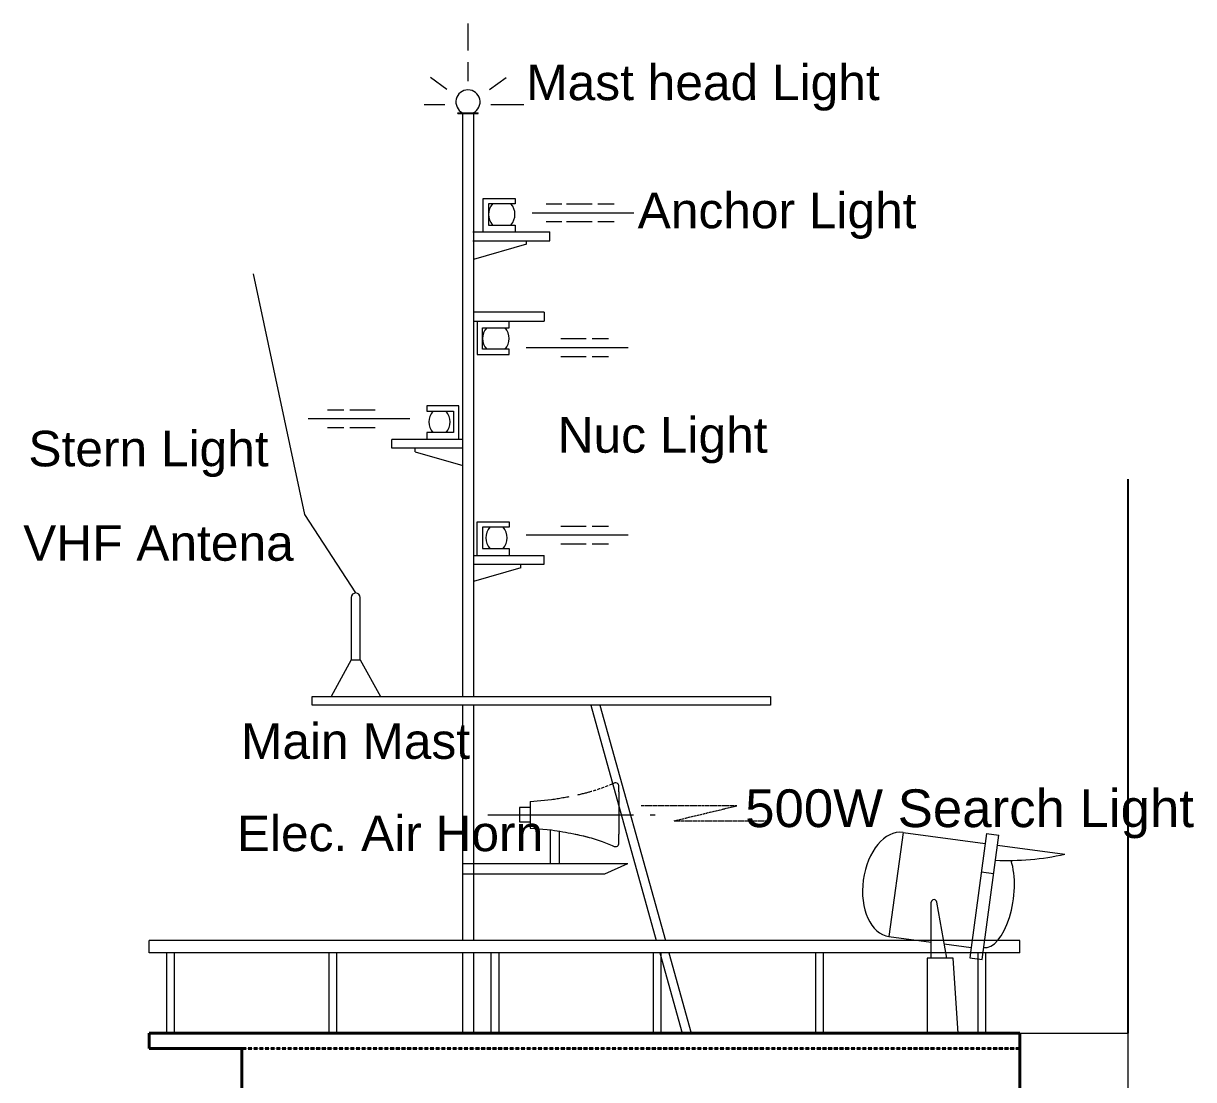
# Model space of a CAD drawing. Header units: inches. Extents: x 23291 to 181956, y 9161 to 51408.
# Drawn here: x 112232 to 116413, y 47633 to 51408 of the extents above; entities that cross this region are included whole.
import ezdxf

# ---------------------------------------------------------------- set-up
doc = ezdxf.new("R2010")
doc.units = ezdxf.units.IN
doc.header["$MEASUREMENT"] = 0
for name, pattern in [('DASHED', [19.049999999999997, 12.7, -6.35]), ('DHX', [17.5, 13, -1.5, 1.5, -1.5]), ('HIDDEN', [0.375, 0.25, -0.125]), ('XX', [5.5, 4, -1.5])]:
    doc.linetypes.add(name, pattern=pattern)
for name, color, linetype, lineweight in [('Deck', 165, 'Continuous', 40), ('Fixtures', 30, 'Continuous', 18), ('Frame.SP', 241, 'Continuous', 18), ('hatch', 8, 'Continuous', 9), ('Railing', 222, 'Continuous', 9)]:
    doc.layers.add(name, color=color, linetype=linetype, lineweight=lineweight)
doc.layers.add('Hide', color=70, linetype='Continuous', lineweight=13, plot=False)
doc.layers.add('wl 2', color=3, linetype='Continuous')
doc.styles.get("Standard").update_dxf_attribs({"font": 'arial.ttf'})

msp = doc.modelspace()

# ---------------------------------------------------------------- linework, layer by layer
at = {"layer": 'Deck', "color": 7}
for p, q in [((115792.4027134428, 47798.96693917864), (112681.1590840346, 47798.96693917864)), ((115792.4027134428, 40520.8815531789), (115792.4027134428, 47798.96693917864)), ((113011.9811470353, 45593.48651917919), (113011.9811470353, 47743.82992867853))]:
    msp.add_line(p, q, dxfattribs=at)
at = {"layer": 'Deck'}
for p, q in [((112681.1590840346, 47743.82992867853), (112681.1590840346, 47798.96693917864)), ((115792.4027134428, 47798.96693917864), (112681.1590840346, 47798.96693917864)), ((112681.1590840346, 47743.82992867853), (112681.1590840346, 47798.96693917864)), ((115792.4027134428, 40520.8815531789), (115792.4027134428, 47798.96693917864)), ((113011.9811470353, 45593.48651917919), (113011.9811470353, 47743.82992867853))]:
    msp.add_line(p, q, dxfattribs=at)
at = {"layer": 'Deck', "color": 7, "ltscale": 3}
msp.add_line((113011.9811470353, 47743.82992867853), (112681.1590840346, 47743.82992867853), dxfattribs=at)
at = {"layer": 'Deck', "ltscale": 3}
msp.add_line((113011.9811470353, 47743.82992867853), (112681.1590840346, 47743.82992867853), dxfattribs=at)
at = {"layer": 'Deck', "color": 7, "linetype": 'HIDDEN', "ltscale": 3}
msp.add_line((115792.4027134428, 47743.82992867853), (113011.9811470353, 47743.82992867853), dxfattribs=at)
at = {"layer": 'Deck', "linetype": 'HIDDEN', "ltscale": 3}
msp.add_line((115792.4027134428, 47743.82992867853), (113011.9811470353, 47743.82992867853), dxfattribs=at)
at = {"layer": 'Fixtures', "linetype": 'Continuous'}
for p, q in [((113784.4828098942, 51086.28251622801), (113784.4828098942, 51088.56915846483)), ((113784.4828098942, 51088.56915846483), (113856.374897478, 51088.56915846483)), ((113784.4828098942, 51086.28251622801), (113784.4828098942, 51088.56915846483)), ((113784.4828098942, 51088.56915846483), (113856.374897478, 51088.56915846483)), ((113784.4828098942, 51086.28251622801), (113856.374897478, 51086.28251622801)), ((113784.4828098942, 51086.28251622801), (113856.374897478, 51086.28251622801)), ((113839.4194814813, 51088.56915846483), (113839.4194814813, 49002.57001073274)), ((113839.4194814813, 51088.56915846483), (113839.4194814813, 49002.57001073274)), ((113856.374897478, 51086.28251622801), (113856.374897478, 51088.56915846483)), ((113856.374897478, 51086.28251622801), (113856.374897478, 51088.56915846483)), ((113838.0291717311, 50663.27000375853), (114113.0058055945, 50663.27000375853)), ((113838.0291717311, 50663.27000375853), (114113.0058055945, 50663.27000375853)), ((113838.0291717311, 50631.51108571056), (114113.0058055945, 50631.51108571056)), ((113838.0291717311, 50631.51108571056), (114113.0058055945, 50631.51108571056)), ((114029.7815897705, 50618.80751842006), (114029.7815897705, 50631.51108571056)), ((114029.7815897705, 50618.80751842006), (114029.7815897705, 50631.51108571056)), ((114113.0058055945, 50631.51108571056), (114113.0058055945, 50663.27000375853)), ((114113.0058055945, 50631.51108571056), (114113.0058055945, 50663.27000375853)), ((114029.7815897705, 50618.80751842006), (113839.4194814813, 50564.41834456621)), ((114029.7815897705, 50618.80751842006), (113839.4194814813, 50564.41834456621)), ((113839.4194814813, 50344.12092453202), (114092.1648721401, 50344.12092453202)), ((113839.4194814813, 50344.12092453202), (114092.1648721401, 50344.12092453202)), ((114092.1648721401, 50375.87984257999), (114092.1648721401, 50344.12092453202)), ((114092.1648721401, 50375.87984257999), (114092.1648721401, 50344.12092453202)), ((113801.4111283722, 49921.25021835433), (113548.5706275685, 49921.25021835433)), ((113548.5706275685, 49889.49130030737), (113548.5706275685, 49921.25021835433)), ((113801.4111283722, 49921.25021835433), (113548.5706275685, 49921.25021835433)), ((113548.5706275685, 49889.49130030737), (113548.5706275685, 49921.25021835433)), ((113801.4111283722, 49889.49130030737), (113548.5706275685, 49889.49130030737)), ((113801.4111283722, 49889.49130030737), (113548.5706275685, 49889.49130030737)), ((113631.7948433925, 49876.78773301688), (113631.7948433925, 49889.49130030737)), ((113631.7948433925, 49876.78773301688), (113631.7948433925, 49889.49130030737)), ((113631.7948433925, 49876.78773301688), (113801.3160182294, 49828.35311158428)), ((113631.7948433925, 49876.78773301688), (113801.3160182294, 49828.35311158428)), ((113839.4194814813, 49506.85237457126), (114092.1648721401, 49506.85237457126)), ((113839.4194814813, 49506.85237457126), (114092.1648721401, 49506.85237457126)), ((114092.1648721401, 49475.09345652327), (114092.1648721401, 49506.85237457126)), ((114092.1648721401, 49475.09345652327), (114092.1648721401, 49506.85237457126)), ((113839.4194814813, 49475.09345652327), (114092.1648721401, 49475.09345652327)), ((113839.4194814813, 49475.09345652327), (114092.1648721401, 49475.09345652327)), ((114008.9406563161, 49462.38988923279), (113839.4194814813, 49413.95526780018)), ((114008.9406563161, 49462.38988923279), (113839.4194814813, 49413.95526780018)), ((114008.9406563161, 49462.38988923279), (114008.9406563161, 49475.09345652327)), ((114008.9406563161, 49462.38988923279), (114008.9406563161, 49475.09345652327)), ((113435.1089714358, 49133.22854893857), (113435.1089714358, 49356.42949869538)), ((113435.1089714358, 49133.22854893857), (113435.1089714358, 49356.42949869538)), ((113403.3500533847, 49133.22854893857), (113435.1089714358, 49133.22854893857)), ((113403.3500533847, 49133.22854893857), (113435.1089714358, 49133.22854893857)), ((113839.4194814813, 48970.81109268579), (113839.4194814813, 48129.78900217933)), ((113839.4194814813, 48970.81109268579), (113839.4194814813, 48129.78900217933)), ((114359.5541308366, 48661.36313185372), (114359.5541308366, 48510.50827112558)), ((114359.5541308366, 48661.36313185372), (114359.5541308366, 48510.50827112558)), ((114003.8542490795, 48554.45659815964), (114041.9649503589, 48554.45659815964)), ((114003.8542490795, 48554.45659815964), (114041.9649503589, 48554.45659815964)), ((114041.9649503589, 48532.22535554932), (114118.893079599, 48525.46190628667)), ((114041.9649503589, 48532.22535554932), (114118.893079599, 48525.46190628667)), ((115656.9040063378, 48062.6401780973), (115716.8015342079, 48507.0931730638)), ((115656.9040063378, 48062.6401780973), (115716.8015342079, 48507.0931730638)), ((115654.5060594663, 48375.46798586815), (115698.2680139063, 48369.57032533713)), ((115654.5060594663, 48375.46798586815), (115698.2680139063, 48369.57032533713)), ((115530.7215579503, 48067.5479684755), (115494.9505612977, 48266.63802269202)), ((115530.7215579503, 48067.5479684755), (115494.9505612977, 48266.63802269202)), ((115324.3992072046, 48144.54348910616), (115475.5292518214, 48124.176169892)), ((115324.3992072046, 48144.54348910616), (115475.5292518214, 48124.176169892)), ((113839.4194814813, 48085.67939377863), (113839.4194814813, 47798.96693917864)), ((113839.4194814813, 48085.67939377863), (113839.4194814813, 47798.96693917864)), ((115521.6641355155, 48117.95871719818), (115618.0517461198, 48104.96886307184)), ((115521.6641355155, 48117.95871719818), (115618.0517461198, 48104.96886307184)), ((115571.1588750834, 47798.96693917864), (115553.4924168606, 48067.5479684755)), ((115571.1588750834, 47798.96693917864), (115553.4924168606, 48067.5479684755)), ((115613.1420518978, 48068.5378386283), (115656.9040063378, 48062.6401780973)), ((115613.1420518978, 48068.5378386283), (115656.9040063378, 48062.6401780973))]:
    msp.add_line(p, q, dxfattribs=at)
at = {"layer": 'Fixtures'}
for p, q in [((113801.4111283722, 49254.79013679817), (113801.4111283722, 51088.56915846483)), ((113801.4111283722, 49254.79013679817), (113801.4111283722, 51088.56915846483)), ((113874.0193787249, 50663.27000375853), (113874.0193787249, 50782.81988671438)), ((113874.0193787249, 50782.81988671438), (113988.3514839828, 50782.81988671438)), ((113874.0193787249, 50663.27000375853), (113874.0193787249, 50782.81988671438)), ((113874.0193787249, 50782.81988671438), (113988.3514839828, 50782.81988671438)), ((113893.0747298399, 50763.76453595587), (113893.0747298399, 50687.54313257046)), ((113988.3514839828, 50763.76453595587), (113893.0747298399, 50763.76453595587)), ((113893.0747298399, 50763.76453595587), (113893.0747298399, 50687.54313257046)), ((113988.3514839828, 50763.76453595587), (113893.0747298399, 50763.76453595587)), ((113988.3514839828, 50782.81988671438), (113988.3514839828, 50763.76453595587)), ((113988.3514839828, 50782.81988671438), (113988.3514839828, 50763.76453595587)), ((113893.0747298399, 50687.54313257046), (113988.3514839828, 50687.54313257046)), ((113893.0747298399, 50687.54313257046), (113988.3514839828, 50687.54313257046)), ((113988.3514839828, 50687.54313257046), (113988.3514839828, 50662.16973619962)), ((113988.3514839828, 50687.54313257046), (113988.3514839828, 50662.16973619962)), ((114092.1648721401, 50375.87984257999), (113839.4194814813, 50375.87984257999)), ((114092.1648721401, 50375.87984257999), (113839.4194814813, 50375.87984257999)), ((113853.1784452726, 50344.12092453202), (113853.1784452726, 50224.57104157719)), ((113853.1784452726, 50344.12092453202), (113853.1784452726, 50224.57104157719)), ((113967.5105505284, 50319.84779572111), (113967.5105505284, 50345.22119209093)), ((113967.5105505284, 50319.84779572111), (113967.5105505284, 50345.22119209093)), ((113872.2337963835, 50243.62639233467), (113872.2337963835, 50319.84779572111)), ((113872.2337963835, 50319.84779572111), (113967.5105505284, 50319.84779572111)), ((113872.2337963835, 50243.62639233467), (113872.2337963835, 50319.84779572111)), ((113872.2337963835, 50319.84779572111), (113967.5105505284, 50319.84779572111)), ((113853.1784452726, 50224.57104157719), (113967.5105505284, 50224.57104157719)), ((113853.1784452726, 50224.57104157719), (113967.5105505284, 50224.57104157719)), ((113967.5105505284, 50243.62639233467), (113872.2337963835, 50243.62639233467)), ((113967.5105505284, 50243.62639233467), (113872.2337963835, 50243.62639233467)), ((113967.5105505284, 50224.57104157719), (113967.5105505284, 50243.62639233467)), ((113967.5105505284, 50224.57104157719), (113967.5105505284, 50243.62639233467)), ((113673.2249491802, 50040.80010131017), (113673.2249491802, 50021.74475055269)), ((113787.5570544361, 50040.80010131017), (113673.2249491802, 50040.80010131017)), ((113673.2249491802, 50040.80010131017), (113673.2249491802, 50021.74475055269)), ((113787.5570544361, 50040.80010131017), (113673.2249491802, 50040.80010131017)), ((113673.2249491802, 50021.74475055269), (113768.5017033231, 50021.74475055269)), ((113673.2249491802, 50021.74475055269), (113768.5017033231, 50021.74475055269)), ((113768.5017033231, 50021.74475055269), (113768.5017033231, 49945.52334716625)), ((113768.5017033231, 50021.74475055269), (113768.5017033231, 49945.52334716625)), ((113787.5570544361, 49921.25021835433), (113787.5570544361, 50040.80010131017)), ((113787.5570544361, 49921.25021835433), (113787.5570544361, 50040.80010131017)), ((113673.2249491802, 49945.52334716625), (113673.2249491802, 49920.14995079541)), ((113768.5017033231, 49945.52334716625), (113673.2249491802, 49945.52334716625)), ((113673.2249491802, 49945.52334716625), (113673.2249491802, 49920.14995079541)), ((113768.5017033231, 49945.52334716625), (113673.2249491802, 49945.52334716625)), ((113853.1784452726, 49506.85237457126), (113853.1784452726, 49626.40225752608)), ((113853.1784452726, 49626.40225752608), (113967.5105505284, 49626.40225752608)), ((113853.1784452726, 49506.85237457126), (113853.1784452726, 49626.40225752608)), ((113853.1784452726, 49626.40225752608), (113967.5105505284, 49626.40225752608)), ((113967.5105505284, 49626.40225752608), (113967.5105505284, 49607.34690676859)), ((113967.5105505284, 49626.40225752608), (113967.5105505284, 49607.34690676859)), ((113872.2337963835, 49607.34690676859), (113872.2337963835, 49531.12550338215)), ((113967.5105505284, 49607.34690676859), (113872.2337963835, 49607.34690676859)), ((113872.2337963835, 49607.34690676859), (113872.2337963835, 49531.12550338215)), ((113967.5105505284, 49607.34690676859), (113872.2337963835, 49607.34690676859)), ((113872.2337963835, 49531.12550338215), (113967.5105505284, 49531.12550338215)), ((113872.2337963835, 49531.12550338215), (113967.5105505284, 49531.12550338215)), ((113967.5105505284, 49531.12550338215), (113967.5105505284, 49505.75210701233)), ((113967.5105505284, 49531.12550338215), (113967.5105505284, 49505.75210701233)), ((113403.3500533847, 49356.42949869538), (113403.3500533847, 49133.22854893857)), ((113403.3500533847, 49356.42949869538), (113403.3500533847, 49133.22854893857)), ((113801.4111283722, 49002.57001073274), (113801.4111283722, 49259.03871158442)), ((113801.4111283722, 49002.57001073274), (113801.4111283722, 49259.03871158442)), ((113403.3500533847, 49133.22854893857), (113330.8968340911, 49002.57001073274)), ((113403.3500533847, 49133.22854893857), (113330.8968340911, 49002.57001073274)), ((113435.1089714358, 49133.22854893857), (113507.5621907294, 49002.57001073274)), ((113435.1089714358, 49133.22854893857), (113507.5621907294, 49002.57001073274)), ((113262.9702860292, 49002.57001073274), (114900.9693710793, 49002.57001073274)), ((113262.9702860292, 49002.57001073274), (114900.9693710793, 49002.57001073274)), ((114900.9693710793, 49002.57001073274), (114900.9693710793, 48970.81109268579)), ((114900.9693710793, 49002.57001073274), (114900.9693710793, 48970.81109268579)), ((114900.9693710793, 48970.81109268579), (113262.9702860292, 48970.81109268579)), ((114900.9693710793, 48970.81109268579), (113262.9702860292, 48970.81109268579)), ((113801.4111283722, 48402.98124687557), (113801.4111283722, 48970.81109268579)), ((113801.4111283722, 48129.78900217933), (113801.4111283722, 48970.81109268579)), ((113801.4111283722, 48402.98124687557), (113801.4111283722, 48970.81109268579)), ((113801.4111283722, 48129.78900217933), (113801.4111283722, 48970.81109268579)), ((114258.9237486774, 48970.81109268579), (114492.9690428203, 48129.78900217933)), ((114258.9237486774, 48970.81109268579), (114492.9690428203, 48129.78900217933)), ((114291.5458748553, 48970.81109268579), (114525.6411673319, 48129.78900217933)), ((114291.5458748553, 48970.81109268579), (114525.6411673319, 48129.78900217933)), ((114041.9649503589, 48627.50210969325), (114118.893079599, 48634.26555895589)), ((114041.9649503589, 48627.50210969325), (114118.893079599, 48634.26555895589)), ((114041.9649503589, 48627.50210969325), (114041.9649503589, 48532.22535554932)), ((114041.9649503589, 48627.50210969325), (114041.9649503589, 48532.22535554932)), ((114003.8542490795, 48605.27086708393), (114003.8542490795, 48554.45659815964)), ((114041.9649503589, 48605.27086708393), (114003.8542490795, 48605.27086708393)), ((114003.8542490795, 48605.27086708393), (114003.8542490795, 48554.45659815964)), ((114041.9649503589, 48605.27086708393), (114003.8542490795, 48605.27086708393)), ((114114.0330532851, 48525.88919519268), (114114.0330532851, 48405.15464695093)), ((114114.0330532851, 48525.88919519268), (114114.0330532851, 48405.15464695093)), ((115374.5207718656, 48516.45666012025), (115324.3992072251, 48144.54348925778)), ((115374.5207718656, 48516.45666012025), (115324.3992072251, 48144.54348925778)), ((115374.5207718656, 48516.45666012025), (115668.1733107603, 48476.88203393536)), ((115374.5207718656, 48516.45666012025), (115668.1733107603, 48476.88203393536)), ((115673.039579768, 48512.99083359276), (115618.0517461198, 48104.96886307184)), ((115673.039579768, 48512.99083359276), (115618.0517461198, 48104.96886307184)), ((115673.039579768, 48512.99083359276), (115716.8015342079, 48507.0931730638)), ((115673.039579768, 48512.99083359276), (115716.8015342079, 48507.0931730638)), ((115711.9352652023, 48470.98437340639), (115952.7143001963, 48438.5353425253)), ((115711.9352652023, 48470.98437340639), (115952.7143001963, 48438.5353425253)), ((114308.849087379, 48368.1206197038), (114390.9724714501, 48405.15464695093)), ((114308.849087379, 48368.1206197038), (114390.9724714501, 48405.15464695093)), ((115475.5292518214, 48067.5479684755), (115475.5292518214, 48266.63802269202)), ((115475.5292518214, 48067.5479684755), (115475.5292518214, 48266.63802269202)), ((113801.4111283722, 47798.96693917864), (113801.4111283722, 48085.67939377863)), ((113801.4111283722, 47798.96693917864), (113801.4111283722, 48085.67939377863)), ((114505.2441618549, 48085.67939377863), (114585.0324355858, 47798.96693917864)), ((114505.2441618549, 48085.67939377863), (114585.0324355858, 47798.96693917864)), ((114537.9189086594, 48085.67939377863), (114617.7242273025, 47798.96693917864)), ((114537.9189086594, 48085.67939377863), (114617.7242273025, 47798.96693917864)), ((115618.0517461198, 48104.96886307184), (115613.1420518978, 48068.5378386283)), ((115618.0517461198, 48104.96886307184), (115613.1420518978, 48068.5378386283)), ((115618.0517461198, 48104.96886307184), (115618.0517461198, 48104.96886307184)), ((115618.0517461198, 48104.96886307184), (115618.0517461198, 48104.96886307184)), ((115553.4924168606, 48067.5479684755), (115460.2700721266, 48067.5479684755)), ((115460.2700721266, 48067.5479684755), (115460.2700721266, 47798.96693917864)), ((115553.4924168606, 48067.5479684755), (115460.2700721266, 48067.5479684755)), ((115460.2700721266, 48067.5479684755), (115460.2700721266, 47798.96693917864))]:
    msp.add_line(p, q, dxfattribs=at)
at = {"layer": 'Fixtures', "ltscale": 0.005}
for p, q in [((113236.892325473, 49653.41016245463), (113053.9927225203, 50512.76768245229)), ((113236.892325473, 49653.41016245463), (113053.9927225203, 50512.76768245229)), ((113419.2295124103, 49372.30895771885), (113236.892325473, 49653.41016245463)), ((113419.2295124103, 49372.30895771885), (113236.892325473, 49653.41016245463)), ((113262.9702860292, 48970.81109268579), (113262.9702860292, 49002.57001073274)), ((113262.9702860292, 48970.81109268579), (113262.9702860292, 49002.57001073274)), ((113801.4111283722, 48405.15464695093), (114390.9724714501, 48405.15464695093)), ((113801.4111283722, 48405.15464695093), (114390.9724714501, 48405.15464695093)), ((113801.4111283722, 48368.1206197038), (114308.849087379, 48368.1206197038)), ((113801.4111283722, 48368.1206197038), (114308.849087379, 48368.1206197038))]:
    msp.add_line(p, q, dxfattribs=at)
at = {"layer": 'Fixtures', "color": 1}
msp.add_line((113801.4111283722, 49002.57001073274), (113801.4111283722, 49786.5711549374), dxfattribs=at)
msp.add_line((113801.4111283722, 49002.57001073274), (113801.4111283722, 49786.5711549374), dxfattribs=at)
at = {"layer": 'Fixtures', "linetype": 'Continuous', "ltscale": 0.3}
for p, q in [((114359.5541308366, 48661.36313185372), (114359.5541308366, 48681.34444832883)), ((114359.5541308366, 48661.36313185372), (114359.5541308366, 48681.34444832883)), ((114359.5541308366, 48478.38301691374), (114359.5541308366, 48510.50827112558)), ((114359.5541308366, 48478.38301691374), (114359.5541308366, 48510.50827112558))]:
    msp.add_line(p, q, dxfattribs=at)
at = {"layer": 'Fixtures', "linetype": 'XX'}
for p, q in [((114781.3292548426, 48611.86793969708), (114439.1206081191, 48611.86793969708)), ((114781.3292548426, 48611.86793969708), (114439.1206081191, 48611.86793969708)), ((114557.1457242692, 48557.89078451542), (114781.3292548426, 48611.86793969708)), ((114557.1457242692, 48557.89078451542), (114781.3292548426, 48611.86793969708)), ((114557.1457242692, 48557.89078451542), (114895.6901649101, 48557.89078451542)), ((114557.1457242692, 48557.89078451542), (114895.6901649101, 48557.89078451542))]:
    msp.add_line(p, q, dxfattribs=at)
at = {"layer": 'Fixtures', "linetype": 'DHX', "ltscale": 40}
msp.add_line((113891.2277491605, 48579.86373262179), (114488.4324378066, 48579.86373262179), dxfattribs=at)
msp.add_line((113891.2277491605, 48579.86373262179), (114488.4324378066, 48579.86373262179), dxfattribs=at)
at = {"layer": 'Fixtures', "linetype": 'Continuous', "ltscale": 0.8}
msp.add_line((114145.7919713341, 48521.10230909285), (114145.7919713341, 48405.15464695093), dxfattribs=at)
msp.add_line((114145.7919713341, 48521.10230909285), (114145.7919713341, 48405.15464695093), dxfattribs=at)
at = {"layer": 'Fixtures', "ltscale": 0.005}
msp.add_arc((113820.2075291805, 51127.40055443902), 43.25486920878824, 296.1381201897544, 243.8618798102456, dxfattribs=at)
msp.add_arc((113820.2075291805, 51127.40055443902), 43.25486920878824, 296.1381201897544, 243.8618798102456, dxfattribs=at)
at = {"layer": 'Fixtures'}
for centre, radius, start, end in [((113950.4652620945, 50725.65383420323), 57.16605248639947, 138.1896851562749, 221.8103148437251), ((113950.4652620945, 50725.65383420323), 57.16605248639947, 138.1896851562749, 221.8103148437251), ((113930.9609517262, 50725.65383420323), 57.16605248639947, 318.1896851562749, 41.81031484372506), ((113930.9609517262, 50725.65383420323), 57.16605248639947, 318.1896851562749, 41.81031484372506), ((113929.6243286401, 50281.73709408731), 57.16605248639947, 138.1896851562749, 221.8103148437251), ((113929.6243286422, 50281.73709408731), 57.16605248639947, 138.1896851562749, 221.8103148437251), ((113910.1200182738, 50281.73709408731), 57.16605248639947, 318.1896851562749, 41.81031484372506), ((113910.1200182738, 50281.73709408731), 57.16605248639947, 318.1896851562749, 41.81031484372506), ((113737.7289169556, 49983.63404880006), 57.16605248639947, 138.1896851562749, 221.8103148437251), ((113737.7289169556, 49983.63404880006), 57.16605248639947, 138.1896851562749, 221.8103148437251), ((113699.4716364842, 49983.63404880006), 57.16605248639947, 318.1896851562749, 41.81031484372506), ((113699.4716364842, 49983.63404880006), 57.16605248639947, 318.1896851562749, 41.81031484372506), ((113941.2638632223, 49569.23620501698), 57.16605248639947, 138.1896851562749, 221.8103148437251), ((113941.2638632223, 49569.23620501698), 57.16605248639947, 138.1896851562749, 221.8103148437251), ((113903.006582753, 49569.23620501698), 57.16605248639947, 318.1896851562749, 41.81031484372506), ((113903.006582753, 49569.23620501698), 57.16605248639947, 318.1896851562749, 41.81031484372506), ((113419.2295124103, 49356.42949869538), 15.879459024, 0, 180), ((113419.2295124103, 49356.42949869538), 15.879459024, 0, 180), ((115485.2399063096, 48266.63802269202), 9.710654718106621, 0, 180), ((115485.2399063096, 48266.63802269202), 9.710654718106621, 0, 180)]:
    msp.add_arc(centre, radius, start, end, dxfattribs=at)
at = {"layer": 'Fixtures', "linetype": 'DASHED', "ltscale": 0.3}
msp.add_arc((114346.8505639026, 48681.34444832883), 12.7035672192, 0, 112.8546367111566, dxfattribs=at)
msp.add_arc((114346.8505639026, 48681.34444832883), 12.7035672192, 0, 112.8546367111566, dxfattribs=at)
at = {"layer": 'Fixtures', "linetype": 'Continuous', "ltscale": 0.3}
msp.add_arc((114346.8505639026, 48478.38301691374), 12.7035672192, 247.1453632888434, 0, dxfattribs=at)
msp.add_arc((114346.8505639026, 48478.38301691374), 12.7035672192, 247.1453632888434, 0, dxfattribs=at)
at = {"layer": 'Fixtures', "linetype": 'Continuous'}
msp.add_arc((115744.9575427963, 49390.69125024888), 974.5582294842027, 267.6299034070819, 282.3087997591828, dxfattribs=at)
msp.add_arc((115744.9575427963, 49390.69125024888), 974.5582294842027, 267.6299034070819, 282.3087997591828, dxfattribs=at)
at = {"layer": 'Fixtures'}
msp.add_ellipse((115349.4599895331, 48330.5000745963), major_axis=(25.06078232797266, 185.9565854889162), ratio=0.6290624104399151, start_param=0, end_param=3.141592653589793, dxfattribs=at)
msp.add_ellipse((115349.4599895331, 48330.5000745963), major_axis=(25.06078232797266, 185.9565854889162), ratio=0.6290624104399151, start_param=0, end_param=3.141592653589793, dxfattribs=at)
at = {"layer": 'Fixtures', "linetype": 'Continuous'}
msp.add_ellipse((115687.2841374116, 48288.06751581801), major_axis=(24.65112779060051, 182.9168575984291), ratio=0.4471865808300327, start_param=3.141592653589793, end_param=5.547328188706684, dxfattribs=at)
msp.add_ellipse((115687.2841374116, 48288.06751581801), major_axis=(24.65112779060051, 182.9168575984291), ratio=0.4471865808300327, start_param=3.141592653589793, end_param=5.547328188706684, dxfattribs=at)
at = {"layer": 'Fixtures', "linetype": 'DASHED', "ltscale": 0.8}
msp.add_open_spline([(114253.4900340952, 48661.36313185372), (114266.7912116701, 48665.07868658954), (114296.7208073156, 48674.42600927825), (114325.7477515284, 48686.23580403587), (114341.9165684872, 48693.05069914485)], degree=3, knots=[2.161640014889576, 2.161640014889576, 2.161640014889576, 2.161640014889576, 2.813341881902314, 3.641526058582128, 3.641526058582128, 3.641526058582128, 3.641526058582128], dxfattribs=at)
msp.add_open_spline([(114253.4900340952, 48661.36313185372), (114266.7912116701, 48665.07868658954), (114296.7208073156, 48674.42600927825), (114325.7477515284, 48686.23580403587), (114341.9165684872, 48693.05069914485)], degree=3, knots=[2.161640014889576, 2.161640014889576, 2.161640014889576, 2.161640014889576, 2.813341881902314, 3.641526058582128, 3.641526058582128, 3.641526058582128, 3.641526058582128], dxfattribs=at)
at = {"layer": 'Fixtures', "linetype": 'DASHED', "ltscale": 5}
msp.add_open_spline([(114118.893079599, 48634.26555895589), (114145.3278474221, 48638.50621010138), (114190.511649698, 48645.75457078812), (114235.1828890961, 48656.24920878072), (114253.4900340952, 48661.36313185372)], degree=3, knots=[0, 0, 0, 0, 1.264666771157157, 2.161640014889576, 2.161640014889576, 2.161640014889576, 2.161640014889576], dxfattribs=at)
msp.add_open_spline([(114118.893079599, 48634.26555895589), (114145.3278474221, 48638.50621010138), (114190.511649698, 48645.75457078812), (114235.1828890961, 48656.24920878072), (114253.4900340952, 48661.36313185372)], degree=3, knots=[0, 0, 0, 0, 1.264666771157157, 2.161640014889576, 2.161640014889576, 2.161640014889576, 2.161640014889576], dxfattribs=at)
at = {"layer": 'Fixtures', "linetype": 'Continuous', "ltscale": 5}
msp.add_open_spline([(114118.893079599, 48525.46190628667), (114145.3278474221, 48521.22125514016), (114190.511649698, 48513.97289445547), (114235.1828890961, 48503.47825646082), (114253.4900340952, 48498.36433338883)], degree=3, knots=[0, 0, 0, 0, 1.264666771157157, 2.161640014889576, 2.161640014889576, 2.161640014889576, 2.161640014889576], dxfattribs=at)
msp.add_open_spline([(114118.893079599, 48525.46190628667), (114145.3278474221, 48521.22125514016), (114190.511649698, 48513.97289445547), (114235.1828890961, 48503.47825646082), (114253.4900340952, 48498.36433338883)], degree=3, knots=[0, 0, 0, 0, 1.264666771157157, 2.161640014889576, 2.161640014889576, 2.161640014889576, 2.161640014889576], dxfattribs=at)
at = {"layer": 'Fixtures', "linetype": 'Continuous', "ltscale": 0.8}
msp.add_open_spline([(114203.4390756009, 48510.50827112558), (114233.7588577617, 48504.14302952352), (114280.8338643996, 48491.76515862101), (114325.7477515284, 48473.49166120567), (114341.9165684872, 48466.67676609872)], degree=3, knots=[1.351673074132718, 1.351673074132718, 1.351673074132718, 1.351673074132718, 2.813341881902314, 3.641526058582128, 3.641526058582128, 3.641526058582128, 3.641526058582128], dxfattribs=at)
msp.add_open_spline([(114203.4390756009, 48510.50827112558), (114233.7588577617, 48504.14302952352), (114280.8338643996, 48491.76515862101), (114325.7477515284, 48473.49166120567), (114341.9165684872, 48466.67676609872)], degree=3, knots=[1.351673074132718, 1.351673074132718, 1.351673074132718, 1.351673074132718, 2.813341881902314, 3.641526058582128, 3.641526058582128, 3.641526058582128, 3.641526058582128], dxfattribs=at)
at = {"layer": 'Frame.SP'}
for p in [(115792.4027134428, 47798.96693917864), (115792.4027134428, 47798.96693917864), (116178.3617869446, 40520.8815531789), (116178.3617869446, 40520.8815531789)]:
    msp.add_line(p, (116178.3617869446, 47798.96693917864), dxfattribs=at)
at = {"layer": 'hatch'}
for p, q in [((113821.3288416971, 51310.89120917988), (113821.3288416971, 51408.27997753599)), ((113821.3288416971, 51310.89120917988), (113821.3288416971, 51408.27997753599)), ((113821.3288416971, 51239.52005345037), (113821.3288416971, 51269.41068768331)), ((113821.3288416971, 51239.52005345037), (113821.3288416971, 51269.41068768331)), ((113745.023369574, 51171.87513489283), (113685.8506481998, 51215.2272329252)), ((113745.023369574, 51171.87513489283), (113685.8506481998, 51215.2272329252)), ((113821.3288416971, 51201.4655550068), (113821.3288416971, 51239.52005345037)), ((113821.3288416971, 51201.4655550068), (113821.3288416971, 51239.52005345037)), ((113897.6343138202, 51171.87513489283), (113956.8070351964, 51215.2272329252)), ((113897.6343138202, 51171.87513489283), (113956.8070351964, 51215.2272329252)), ((113737.6332310303, 51116.72222346149), (113663.8423345132, 51116.72222346149)), ((113737.6332310303, 51116.72222346149), (113663.8423345132, 51116.72222346149)), ((114019.7880699341, 51116.69971653202), (113901.442449244, 51116.69971653202)), ((114019.7880699341, 51116.69971653202), (113901.442449244, 51116.69971653202)), ((114099.0517300859, 50763.27324008007), (114156.0415598538, 50763.27324008007)), ((114099.0517300859, 50763.27324008007), (114156.0415598538, 50763.27324008007)), ((114172.5784419755, 50763.27324008007), (114263.5311502569, 50763.27324008007)), ((114172.5784419755, 50763.27324008007), (114263.5311502569, 50763.27324008007)), ((114284.6615622638, 50763.27324008007), (114342.8663807472, 50763.27324008007)), ((114284.6615622638, 50763.27324008007), (114342.8663807472, 50763.27324008007)), ((114049.4708801557, 50731.5143220321), (114412.8660302222, 50731.5143220321)), ((114049.4708801557, 50731.5143220321), (114412.8660302222, 50731.5143220321)), ((114099.0517300859, 50699.75540398412), (114156.0415598538, 50699.75540398412)), ((114099.0517300859, 50699.75540398412), (114156.0415598538, 50699.75540398412)), ((114172.5784419755, 50699.75540398412), (114263.5311502569, 50699.75540398412)), ((114172.5784419755, 50699.75540398412), (114263.5311502569, 50699.75540398412)), ((114284.6615622638, 50699.75540398412), (114342.8663807472, 50699.75540398412)), ((114284.6615622638, 50699.75540398412), (114342.8663807472, 50699.75540398412)), ((114151.7375085231, 50281.45861193973), (114242.6902168025, 50281.45861193973)), ((114151.7375085231, 50281.45861193973), (114242.6902168025, 50281.45861193973)), ((114263.8206288114, 50281.45861193973), (114322.0254472928, 50281.45861193973)), ((114263.8206288114, 50281.45861193973), (114322.0254472928, 50281.45861193973)), ((114028.6299467013, 50249.69969389176), (114392.0250967678, 50249.69969389176)), ((114028.6299467013, 50249.69969389176), (114392.0250967678, 50249.69969389176)), ((114151.7375085231, 50217.94077584481), (114242.6902168025, 50217.94077584481)), ((114151.7375085231, 50217.94077584481), (114242.6902168025, 50217.94077584481)), ((114263.8206288114, 50217.94077584481), (114322.0254472928, 50217.94077584481)), ((114263.8206288114, 50217.94077584481), (114322.0254472928, 50217.94077584481)), ((113376.9148708971, 50026.05438745802), (113318.7100524158, 50026.05438745802)), ((113376.9148708971, 50026.05438745802), (113318.7100524158, 50026.05438745802)), ((113488.9979911855, 50026.05438745802), (113398.0452829062, 50026.05438745802)), ((113488.9979911855, 50026.05438745802), (113398.0452829062, 50026.05438745802)), ((113612.1055530053, 49994.29546941003), (113248.7104029388, 49994.29546941003)), ((113612.1055530053, 49994.29546941003), (113248.7104029388, 49994.29546941003)), ((113376.9148708971, 49962.53655136206), (113318.7100524158, 49962.53655136206)), ((113376.9148708971, 49962.53655136206), (113318.7100524158, 49962.53655136206)), ((113488.9979911855, 49962.53655136206), (113398.0452829062, 49962.53655136206)), ((113488.9979911855, 49962.53655136206), (113398.0452829062, 49962.53655136206)), ((114151.7375085231, 49611.65654367495), (114242.6902168025, 49611.65654367495)), ((114151.7375085231, 49611.65654367495), (114242.6902168025, 49611.65654367495)), ((114263.8206288114, 49611.65654367495), (114322.0254472928, 49611.65654367495)), ((114263.8206288114, 49611.65654367495), (114322.0254472928, 49611.65654367495)), ((114028.6299467013, 49579.89762562595), (114392.0250967678, 49579.89762562595)), ((114028.6299467013, 49579.89762562595), (114392.0250967678, 49579.89762562595)), ((114151.7375085231, 49548.13870757796), (114242.6902168025, 49548.13870757796)), ((114151.7375085231, 49548.13870757796), (114242.6902168025, 49548.13870757796)), ((114263.8206288114, 49548.13870757796), (114322.0254472928, 49548.13870757796)), ((114263.8206288114, 49548.13870757796), (114322.0254472928, 49548.13870757796))]:
    msp.add_line(p, q, dxfattribs=at)
at = {"layer": 'Railing'}
for p, q in [((115792.4027134428, 48129.78900217933), (112681.1590840346, 48129.78900217933)), ((112681.1590840346, 48085.67939377863), (112681.1590840346, 48129.78900217933)), ((115792.4027134428, 48129.78900217933), (112681.1590840346, 48129.78900217933)), ((112681.1590840346, 48085.67939377863), (112681.1590840346, 48129.78900217933)), ((115792.4027134428, 48085.67939377863), (115792.4027134428, 48129.78900217933)), ((115792.4027134428, 48085.67939377863), (115792.4027134428, 48129.78900217933)), ((115792.4027134428, 48085.67939377863), (112681.1590840346, 48085.67939377863)), ((115792.4027134428, 48085.67939377863), (112681.1590840346, 48085.67939377863)), ((112743.9491813908, 47798.96693917864), (112743.9491813908, 48085.67939377863)), ((112743.9491813908, 47798.96693917864), (112743.9491813908, 48085.67939377863)), ((112771.5176866403, 47798.96693917864), (112771.5176866403, 48085.67939377863)), ((112771.5176866403, 47798.96693917864), (112771.5176866403, 48085.67939377863)), ((113323.7764866514, 47798.96693917864), (113323.7764866514, 48085.67939377863)), ((113323.7764866514, 47798.96693917864), (113323.7764866514, 48085.67939377863)), ((113351.344991901, 47798.96693917864), (113351.344991901, 48085.67939377863)), ((113351.344991901, 47798.96693917864), (113351.344991901, 48085.67939377863)), ((113903.6037919121, 47798.96693917966), (113903.6037919121, 48085.67939377965)), ((113903.6037919121, 47798.96693917966), (113903.6037919121, 48085.67939377965)), ((113931.1722971617, 47798.96693917966), (113931.1722971617, 48085.67939377965)), ((113931.1722971617, 47798.96693917966), (113931.1722971617, 48085.67939377965)), ((114483.4310971728, 47798.96693917966), (114483.4310971728, 48085.67939377965)), ((114483.4310971728, 47798.96693917966), (114483.4310971728, 48085.67939377965)), ((114510.9996024224, 47798.96693917966), (114510.9996024224, 48085.67939377965)), ((114510.9996024224, 47798.96693917966), (114510.9996024224, 48085.67939377965)), ((115063.2584024314, 47798.96693917966), (115063.2584024314, 48085.67939377965)), ((115063.2584024314, 47798.96693917966), (115063.2584024314, 48085.67939377965)), ((115090.826907683, 47798.96693917966), (115090.826907683, 48085.67939377965)), ((115090.826907683, 47798.96693917966), (115090.826907683, 48085.67939377965)), ((115643.0857076921, 47798.96693917966), (115643.0857076921, 48085.67939377965)), ((115643.0857076921, 47798.96693917966), (115643.0857076921, 48085.67939377965)), ((115670.6542129437, 47798.96693917966), (115670.6542129437, 48085.67939377965)), ((115670.6542129437, 47798.96693917966), (115670.6542129437, 48085.67939377965))]:
    msp.add_line(p, q, dxfattribs=at)
at = {"layer": 'wl 2', "color": 253, "linetype": 'ByBlock', "true_color": 0x9898cc}
msp.add_line((116178.3617869446, 47798.96693917864), (116178.3617869446, 49778.96693917864), dxfattribs=at)
msp.add_line((116178.3617869446, 47798.96693917864), (116178.3617869446, 49778.96693917864), dxfattribs=at)

# ---------------------------------------------------------------- texts
at = {"layer": 'Hide', "color": 5}
for s, height, p in [('Mast head Light', 127.035672192, (114028.4328117471, 51133.99375925369)), ('Mast head Light', 127.035672192, (114028.4328117471, 51133.99375925369)), ('Anchor Light', 127.035672192, (114426.4520154134, 50676.02787897221)), ('Anchor Light', 127.035672192, (114426.4520154134, 50676.02787897221)), ('Nuc Light', 127.035672192, (114140.8359707661, 49873.7457021509)), ('Nuc Light', 127.035672192, (114140.8359707661, 49873.7457021509)), ('Stern Light', 127.035672192, (112249.6499420181, 49824.94149765342)), ('Stern Light', 127.035672192, (112249.6499420181, 49824.94149765342)), ('VHF Antena', 127.035672192, (112231.0679512322, 49487.59424938026)), ('VHF Antena', 127.035672192, (112231.0679512322, 49487.59424938026)), ('Main Mast', 127.035672192, (113009.2789605141, 48779.419350054)), ('Main Mast', 127.035672192, (113009.2789605141, 48779.419350054)), ('500W Search Light', 134.975401704, (114810.5601376517, 48535.40247158163)), ('500W Search Light', 134.975401704, (114810.5601376517, 48535.40247158163)), ('Elec. Air Horn', 127.035672192, (112994.3975214152, 48449.49278351829)), ('Elec. Air Horn', 127.035672192, (112994.3975214152, 48449.49278351829))]:
    msp.add_text(s, height=height, dxfattribs=at).set_placement(p)

doc.saveas('drawing.dxf')
